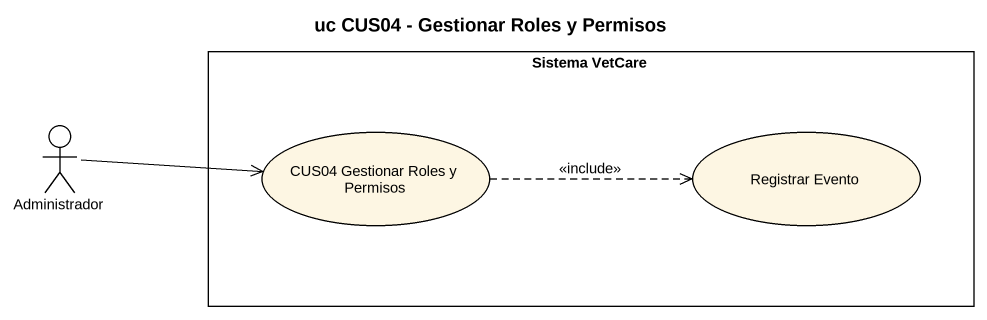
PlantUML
@startuml
title uc CUS04 - Gestionar Roles y Permisos
rectangle "Sistema VetCare" as Sistema_VetCare {
  usecase "CUS04 Gestionar Roles y Permisos" as CUS04_Gestionar_Roles_y
  usecase "Registrar Evento" as Registrar_Evento
}
actor Administrador
Administrador -right-> CUS04_Gestionar_Roles_y
CUS04_Gestionar_Roles_y .right.> Registrar_Evento : <<include>>
@enduml
